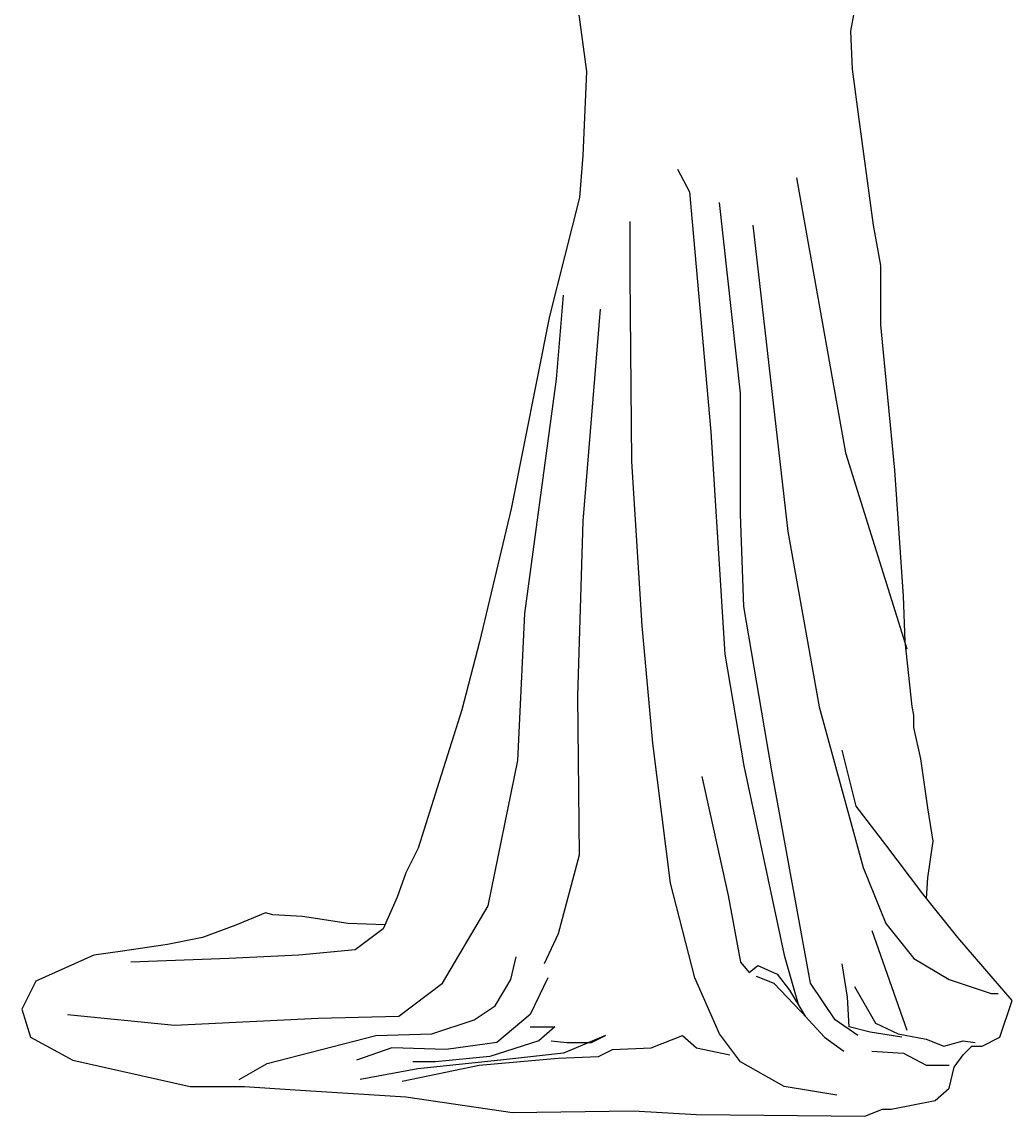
# Model space of a CAD drawing. Header units: millimetres. Extents: x 37 to 11188, y 2113 to 8073.
# Drawn here: x 6267 to 7017, y 6295 to 7123 of the extents above; entities that cross this region are included whole.
import ezdxf

# ---------------------------------------------------------------- set-up
doc = ezdxf.new("R2010")
doc.units = ezdxf.units.MM

msp = doc.modelspace()

# ---------------------------------------------------------------- linework, layer by layer
for p, q in [((6686.53, 7145.37), (6694.49, 7085.75)), ((6894.68, 7116.23), (6897.35, 7131.41)), ((6896.01, 7087.34), (6894.68, 7116.23)), ((6901.31, 7047.59), (6896.01, 7087.34)), ((6694.49, 7085.75), (6691.84, 7022.15)), ((6911.92, 6969.42), (6901.31, 7047.59)), ((6691.84, 7022.15), (6689.19, 6990.35)), ((6763.34, 7011.82), (6772.63, 6994.59)), ((6853.55, 7005.2), (6890.7, 6797.17)), ((6689.19, 6990.35), (6666.63, 6900.52)), ((6772.63, 6994.59), (6788.55, 6813.07)), ((6811.1, 6842.22), (6795.18, 6986.64)), ((6727.53, 6930.99), (6727.53, 6972.07)), ((6820.39, 6969.42), (6846.92, 6737.55)), ((6917.23, 6938.95), (6911.92, 6969.42)), ((6917.23, 6893.9), (6917.23, 6938.95)), ((6728.85, 6790.55), (6727.53, 6930.99)), ((6671.81, 6852.82), (6677.11, 6916.42)), ((6704.97, 6905.82), (6691.71, 6745.5)), ((6666.63, 6900.52), (6637.45, 6754.77)), ((6927.84, 6783.92), (6917.23, 6893.9)), ((6647.93, 6675.54), (6671.81, 6852.82)), ((6811.1, 6750.8), (6811.1, 6842.22)), ((6788.55, 6813.07), (6799.16, 6644.8)), ((6890.7, 6797.17), (6937.13, 6648.78)), ((6736.81, 6666.27), (6728.85, 6790.55)), ((6934.48, 6688.79), (6927.84, 6783.92)), ((6637.45, 6754.77), (6613.57, 6654.07)), ((6813.76, 6680.84), (6811.1, 6750.8)), ((6691.71, 6745.5), (6687.73, 6613)), ((6846.92, 6737.55), (6870.8, 6605.05)), ((6935.8, 6654.34), (6934.48, 6688.79)), ((6642.62, 6564.25), (6647.93, 6675.54)), ((6834.98, 6554.97), (6813.76, 6680.84)), ((6744.77, 6577.49), (6736.81, 6666.27)), ((6613.57, 6654.07), (6600.3, 6602.67)), ((6941.11, 6605.32), (6935.8, 6654.34)), ((6799.16, 6644.8), (6813.76, 6560.27)), ((6687.73, 6613), (6689.05, 6492.7)), ((6600.3, 6602.67), (6583.06, 6548.34)), ((6870.8, 6605.05), (6903.96, 6483.42)), ((6942.44, 6598.7), (6941.11, 6605.32)), ((6942.44, 6589.42), (6942.44, 6598.7)), ((6947.74, 6565.57), (6942.44, 6589.42)), ((6758.04, 6471.5), (6744.77, 6577.49)), ((6898.66, 6529.8), (6888.05, 6572.19)), ((6953.05, 6528.47), (6947.74, 6565.57)), ((6620.07, 6454.27), (6642.62, 6564.25)), ((6813.76, 6560.27), (6844.27, 6417.17)), ((6781.92, 6552.32), (6801.82, 6462.22)), ((6864.17, 6395.97), (6834.98, 6554.97)), ((6583.06, 6548.34), (6567.14, 6498)), ((6921.21, 6500.65), (6898.66, 6529.8)), ((6957.03, 6503.3), (6953.05, 6528.47)), ((6949.07, 6463.55), (6921.21, 6500.65)), ((6953.05, 6475.47), (6957.03, 6503.3)), ((6567.14, 6498), (6557.85, 6479.45)), ((6689.05, 6492.7), (6673.13, 6433.07)), ((6903.96, 6483.42), (6921.21, 6441.02)), ((6557.85, 6479.45), (6551.22, 6460.9)), ((6951.92, 6459.99), (6953.05, 6475.47)), ((6776.61, 6399.95), (6758.04, 6471.5)), ((6551.22, 6460.9), (6540.61, 6437.05)), ((6801.82, 6462.22), (6811.1, 6411.87)), ((6975.6, 6430.42), (6949.07, 6463.55)), ((6585.58, 6395.97), (6620.07, 6454.27)), ((6451.72, 6448.97), (6429.17, 6439.7)), ((6457.03, 6447.65), (6451.72, 6448.97)), ((6479.58, 6446.32), (6457.03, 6447.65)), ((6514.07, 6441.02), (6479.58, 6446.32)), ((6429.17, 6439.7), (6403.97, 6430.42)), ((6541.97, 6440.12), (6514.07, 6441.02)), ((6540.61, 6437.05), (6519.38, 6421.15)), ((6673.13, 6433.07), (6662.52, 6410.55)), ((6910.6, 6435.72), (6937.13, 6360.2)), ((6921.21, 6441.02), (6942.44, 6414.52)), ((6377.43, 6425.12), (6341.61, 6419.82)), ((6403.97, 6430.42), (6377.43, 6425.12)), ((7000.81, 6401.27), (6975.6, 6430.42)), ((6321.58, 6417.17), (6277.81, 6397.3)), ((6341.61, 6419.82), (6321.58, 6417.17)), ((6476.93, 6417.17), (6423.86, 6414.52)), ((6519.38, 6421.15), (6476.93, 6417.17)), ((6844.27, 6417.17), (6854.88, 6380.07)), ((6423.86, 6414.52), (6349.57, 6411.87)), ((6637.32, 6398.62), (6641.3, 6415.85)), ((6811.1, 6411.87), (6817.74, 6403.92)), ((6817.74, 6403.92), (6824.37, 6409.22)), ((6824.37, 6409.22), (6838.96, 6402.6)), ((6892.03, 6385.37), (6888.05, 6410.55)), ((6942.44, 6414.52), (6968.97, 6398.62)), ((6665.18, 6399.95), (6651.91, 6372.12)), ((6795.18, 6357.55), (6776.61, 6399.95)), ((6823.04, 6401.27), (6836.31, 6395.97)), ((6838.96, 6402.6), (6848.25, 6390.67)), ((7016.73, 6382.72), (7000.81, 6401.27)), ((6277.81, 6397.3), (6267.19, 6376.1)), ((6552.41, 6370.8), (6585.58, 6395.97)), ((6625.38, 6378.75), (6637.32, 6398.62)), ((6836.31, 6395.97), (6861.51, 6369.47)), ((6882.74, 6368.15), (6864.17, 6395.97)), ((6897.33, 6393.32), (6913.25, 6365.5)), ((6968.97, 6398.62), (7000.81, 6388.02)), ((6848.25, 6390.67), (6860.19, 6370.8)), ((6893.35, 6362.85), (6892.03, 6385.37)), ((7000.81, 6388.02), (7006.11, 6388.02)), ((6267.19, 6376.1), (6273.83, 6354.9)), ((6609.46, 6368.15), (6625.38, 6378.75)), ((7007.44, 6354.9), (7016.73, 6382.72)), ((6301.68, 6372.12), (6382.61, 6364.17)), ((6382.61, 6364.17), (6491.39, 6369.47)), ((6491.39, 6369.47), (6552.41, 6370.8)), ((6577.62, 6357.55), (6609.46, 6368.15)), ((6651.91, 6372.12), (6626.7, 6350.92)), ((6860.19, 6370.8), (6874.78, 6354.9)), ((6899.98, 6356.22), (6882.74, 6368.15)), ((6651.91, 6362.85), (6670.48, 6362.85)), ((6670.48, 6362.85), (6658.54, 6352.25)), ((6909.27, 6358.87), (6893.35, 6362.85)), ((6933.15, 6354.9), (6909.27, 6358.87)), ((6913.25, 6365.5), (6930.5, 6357.55)), ((6273.83, 6354.9), (6305.66, 6337.67)), ((6452.92, 6335.02), (6535.17, 6356.22)), ((6535.17, 6356.22), (6577.62, 6357.55)), ((6626.7, 6350.92), (6588.23, 6345.62)), ((6658.54, 6352.25), (6621.4, 6340.32)), ((6667.83, 6352.25), (6679.77, 6350.92)), ((6708.95, 6356.22), (6677.11, 6342.97)), ((6679.77, 6350.92), (6698.34, 6350.92)), ((6698.34, 6350.92), (6708.95, 6356.22)), ((6743.45, 6346.95), (6767.32, 6356.22)), ((6767.32, 6356.22), (6777.94, 6346.95)), ((6811.1, 6336.35), (6795.18, 6357.55)), ((6874.78, 6354.9), (6889.37, 6344.3)), ((6930.5, 6357.55), (6951.72, 6353.57)), ((6951.72, 6353.57), (6964.99, 6348.27)), ((6964.99, 6348.27), (6979.58, 6352.25)), ((6979.58, 6352.25), (6988.87, 6350.92)), ((6994.17, 6348.27), (7007.44, 6354.9)), ((6547.11, 6346.95), (6520.57, 6337.67)), ((6588.23, 6345.62), (6547.11, 6346.95)), ((6677.11, 6342.97), (6629.36, 6337.67)), ((6703.65, 6340.32), (6714.26, 6345.62)), ((6714.26, 6345.62), (6743.45, 6346.95)), ((6777.94, 6346.95), (6803.14, 6341.65)), ((6910.6, 6344.3), (6934.48, 6342.97)), ((6934.48, 6342.97), (6951.72, 6333.7)), ((6979.58, 6341.65), (6986.21, 6348.27)), ((6986.21, 6348.27), (6994.17, 6348.27)), ((6305.66, 6337.67), (6394.55, 6317.8)), ((6431.69, 6323.1), (6452.92, 6335.02)), ((6555.07, 6321.77), (6613.44, 6333.7)), ((6580.27, 6336.35), (6563.03, 6336.35)), ((6629.36, 6337.67), (6567.01, 6331.05)), ((6621.4, 6340.32), (6580.27, 6336.35)), ((6613.44, 6333.7), (6673.13, 6339)), ((6673.13, 6339), (6703.65, 6340.32)), ((6844.27, 6317.8), (6811.1, 6336.35)), ((6951.72, 6333.7), (6968.97, 6333.7)), ((6972.95, 6332.37), (6979.58, 6341.65)), ((6567.01, 6331.05), (6523.23, 6323.1)), ((6968.97, 6316.47), (6972.95, 6332.37)), ((6394.55, 6317.8), (6435.67, 6317.8)), ((6435.67, 6317.8), (6474.14, 6315.15)), ((6884.06, 6311.17), (6844.27, 6317.8)), ((6474.14, 6315.15), (6557.72, 6309.85)), ((6557.72, 6309.85), (6638.64, 6297.92)), ((6958.36, 6307.2), (6968.97, 6316.47)), ((6905.29, 6295.27), (6918.56, 6300.57)), ((6918.56, 6300.57), (6925.19, 6300.57)), ((6925.19, 6300.57), (6958.36, 6307.2)), ((6638.64, 6297.92), (6730.18, 6299.25)), ((6730.18, 6299.25), (6777.94, 6296.6)), ((6777.94, 6296.6), (6905.29, 6295.27))]:
    msp.add_line(p, q)

doc.saveas('drawing.dxf')
